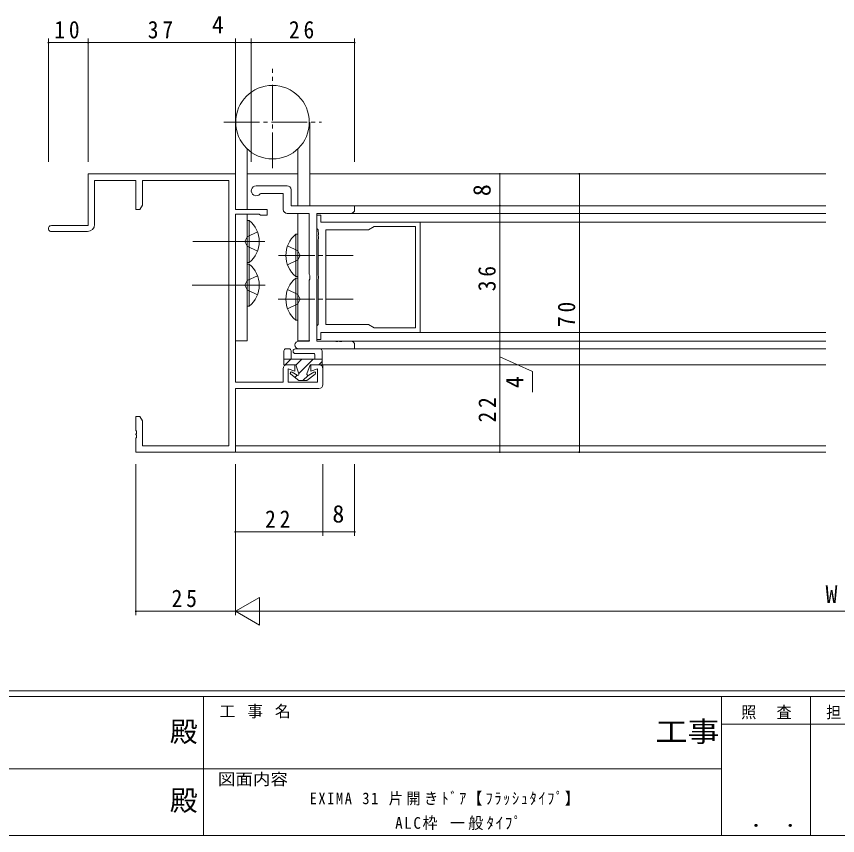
# Model space of a CAD drawing. Units: millimetres on the paper. Extents: x -420 to 373, y -297 to 267.
# Drawn here: x -79.7 to 126.7, y -297 to -91 of the extents above; entities that cross this region are included whole.
import ezdxf
from ezdxf.enums import TextEntityAlignment as Align

# ---------------------------------------------------------------- set-up
doc = ezdxf.new("R2010")
doc.units = ezdxf.units.MM
doc.linetypes.add('CHAIN2', pattern=[12, 9, -1, 1, -1])
doc.linetypes.add('DASHED3', pattern=[4, 3, -1])
for name, color, linetype, lineweight in [('0-1_YKK_ZWAK', 7, 'Continuous', 9), ('0-3_YKK_11', 7, 'Continuous', 9), ('0-4_YKK_12', 2, 'Continuous', 9), ('0-5_YKK_13', 4, 'Continuous', 9), ('0-6_YKK_D', 6, 'Continuous', 9)]:
    doc.layers.add(name, color=color, linetype=linetype, lineweight=lineweight)
doc.layers.add('0-2_USER1', color=3, linetype='Continuous')
doc.styles.add('ＭＳ ゴシック', font='')
doc.styles.get('ＭＳ ゴシック').set_extended_font_data('MS Gothic')

msp = doc.modelspace()

# ---------------------------------------------------------------- linework, layer by layer
at = {"layer": '0-1_YKK_ZWAK'}
for p, q in [((352.3, -260.6), (-417.7, -260.6)), ((314.5, -262), (-417.7, -262)), ((-32.7, -262), (-32.7, -297)), ((97.5, -262), (97.5, -297)), ((119.9, -262), (119.9, -297)), ((165.684, -268.999), (97.5, -268.999)), ((-160.1, -280.199), (-31.3, -280.199)), ((-31.3, -280.199), (97.5, -280.199)), ((-417.7, -297), (314.5, -297))]:
    msp.add_line(p, q, dxfattribs=at)
at = {"layer": '0-3_YKK_11'}
for p, q in [((-61.7, -130.6), (-61.7, -143.6)), ((-24.7, -130.6), (-61.7, -130.6)), ((-24.7, -139.6), (-24.7, -130.6)), ((-60.07, -132.23), (-49.7, -132.23)), ((-60.07, -143.3), (-60.07, -132.23)), ((-49.7, -132.23), (-49.7, -139.6)), ((-48.07, -132.23), (-26.33, -132.23)), ((-48.07, -138.509), (-48.07, -132.23)), ((-26.33, -132.23), (-26.33, -198.97)), ((-19.45, -133.6), (-11.7, -133.6)), ((-18.266, -135.55), (-18.495, -135.656)), ((-12.651, -135.55), (-18.266, -135.55)), ((-12.651, -139.55), (-12.651, -135.55)), ((-10.7, -134.6), (-10.7, -138.6)), ((-49.7, -139.6), (-48.7, -139.6)), ((-48.7, -139.6), (-48.07, -138.509)), ((-16.7, -139.6), (-24.7, -139.6)), ((-16.7, -141), (-16.7, -139.6)), ((-10.7, -138.6), (5.3, -138.6)), ((5.3, -138.6), (5.3, -139.55)), ((-24.7, -140.7), (-18.7, -140.7)), ((-24.7, -182.97), (-24.7, -140.7)), ((-18.7, -140.7), (-18.4, -141)), ((-18.4, -141), (-16.7, -141)), ((-6.151, -140.55), (-11.651, -140.55)), ((-6.151, -155.858), (-6.151, -140.55)), ((4.3, -140.55), (-4.201, -140.55)), ((-4.201, -140.55), (-4.201, -172.65)), ((-4.199, -140.95), (-3.199, -140.95)), ((-4.199, -144.38), (-4.199, -140.95)), ((-3.199, -140.95), (-3.199, -142.75)), ((-61.7, -143.6), (-70.95, -143.6)), ((-3.899, -144.68), (-4.199, -144.38)), ((-3.199, -142.75), (21.801, -142.75)), ((10.238, -143.85), (8.801, -144.68)), ((20.601, -143.85), (10.238, -143.85)), ((20.601, -169.35), (20.601, -143.85)), ((20.601, -169.35), (20.601, -143.85)), ((21.801, -142.75), (21.801, -156.6)), ((-70.95, -145.1), (-61.87, -145.1)), ((-3.899, -145.192), (-3.899, -144.68)), ((-3.779, -145.375), (-3.899, -145.192)), ((-3.899, -146.108), (-3.779, -145.925)), ((-3.899, -146.192), (-3.899, -146.108)), ((-3.779, -146.375), (-3.899, -146.192)), ((-3.779, -145.925), (-3.779, -145.375)), ((-3.779, -146.925), (-3.779, -146.375)), ((-1.969, -144.68), (-1.969, -168.52)), ((8.801, -144.68), (-1.969, -144.68)), ((-3.899, -147.108), (-3.779, -146.925)), ((-3.899, -156.142), (-3.899, -147.108)), ((-5.963, -156.136), (-6.151, -155.858)), ((-5.963, -157.063), (-5.963, -156.136)), ((-3.779, -156.325), (-3.899, -156.142)), ((-3.899, -157.058), (-3.779, -156.875)), ((-3.779, -156.875), (-3.779, -156.325)), ((21.801, -156.6), (21.801, -170.45)), ((-6.151, -157.342), (-5.963, -157.063)), ((-6.151, -172.65), (-6.151, -157.342)), ((-3.899, -168.52), (-3.899, -157.058)), ((-4.199, -168.82), (-3.899, -168.52)), ((-4.199, -172.25), (-4.199, -168.82)), ((-1.969, -168.52), (8.801, -168.52)), ((8.801, -168.52), (10.238, -169.35)), ((-3.199, -170.45), (-3.199, -172.25)), ((21.801, -170.45), (-3.199, -170.45)), ((10.238, -169.35), (20.601, -169.35)), ((-8.725, -172.65), (-6.151, -172.65)), ((-4.201, -172.65), (0.346, -172.65)), ((-3.199, -172.25), (-4.199, -172.25)), ((0.346, -172.65), (0.53, -172.77)), ((0.53, -172.77), (1.079, -172.77)), ((1.079, -172.77), (1.263, -172.65)), ((1.263, -172.65), (1.346, -172.65)), ((1.346, -172.65), (1.53, -172.77)), ((1.53, -172.77), (2.079, -172.77)), ((2.079, -172.77), (2.263, -172.65)), ((2.263, -172.65), (4.3, -172.65)), ((5.3, -174.6), (-8.725, -174.6)), ((5.3, -173.65), (5.3, -174.6)), ((-12.7, -179.6), (-12.7, -182.97)), ((-9.7, -178.6), (-11.7, -178.6)), ((-11.4, -179.6), (-9.7, -180.219)), ((-11.4, -182.97), (-11.4, -179.6)), ((-9.7, -180.219), (-9.7, -178.6)), ((-5.7, -178.6), (-5.7, -180.219)), ((-3.7, -178.6), (-5.7, -178.6)), ((-5.7, -180.219), (-4, -179.6)), ((-4, -179.6), (-4, -182.97)), ((-2.7, -183.6), (-2.7, -179.6)), ((-12.7, -182.97), (-24.7, -182.97)), ((-4, -182.97), (-11.4, -182.97)), ((-24.7, -184.6), (-3.7, -184.6)), ((-24.7, -200.6), (-24.7, -184.6)), ((-49.7, -191.6), (-49.7, -195.142)), ((-48.7, -191.6), (-49.7, -191.6)), ((-48.07, -192.691), (-48.7, -191.6)), ((-48.07, -198.97), (-48.07, -192.691)), ((-49.7, -195.142), (-49.58, -195.325)), ((-49.58, -195.875), (-49.7, -196.058)), ((-49.7, -196.058), (-49.7, -196.142)), ((-49.58, -195.325), (-49.58, -195.875)), ((-49.7, -196.142), (-49.58, -196.325)), ((-49.58, -196.875), (-49.7, -197.058)), ((-49.7, -197.058), (-49.7, -200.6)), ((-49.58, -196.325), (-49.58, -196.875)), ((-26.33, -198.97), (-48.07, -198.97)), ((-49.7, -200.6), (-24.7, -200.6))]:
    msp.add_line(p, q, dxfattribs=at)
for centre, radius, start, end in [((-19.45, -134.85), 1.25, 90.00002, 319.8221), ((-11.7, -134.6), 1, 0, 89.99998), ((-11.651, -139.55), 1, 180, 269.99998), ((4.3, -139.55), 1, 270, 359.99998), ((-70.95, -144.35), 0.75, 89.99998, 270), ((-61.87, -143.3), 1.8, 270, 359.99998), ((-8.725, -173.625), 0.975, 90, 179.99998), ((4.3, -173.65), 1, 0, 89.99998), ((-8.725, -173.625), 0.975, 180.00015, 270.00014), ((-11.7, -179.6), 1, 90, 179.99998), ((-3.7, -179.6), 1, 0, 89.99998), ((-3.7, -183.6), 1, 270, 359.99998)]:
    msp.add_arc(centre, radius, start, end, dxfattribs=at)
at = {"layer": '0-4_YKK_12'}
for p, q in [((-21.7, -130.6), (-9, -130.6)), ((-6, -130.6), (123.8, -130.6)), ((-0.174, -138.6), (123.8, -138.6)), ((-3.901, -140.55), (123.8, -140.55)), ((-2.899, -142.75), (123.8, -142.75)), ((-2.899, -170.45), (123.8, -170.45)), ((-3.901, -172.65), (123.8, -172.65)), ((-0.174, -174.6), (123.8, -174.6)), ((-2.7, -178.6), (123.8, -178.6)), ((-2.7, -178.6), (-2.7, -179.6)), ((-24.7, -198.97), (123.8, -198.97)), ((-25, -200.6), (123.8, -200.6))]:
    msp.add_line(p, q, dxfattribs=at)
at = {"layer": '0-5_YKK_13', "linetype": 'CHAIN2'}
for p, q in [((-15.35, -129.185), (-15.35, -104.197)), ((-27.598, -117.6), (-3.035, -117.6)), ((-17.311, -147.6), (-35.41, -147.6)), ((-34.282, -147.6), (-17.696, -147.6)), ((-13.835, -151.1), (2.985, -151.1)), ((-13.733, -151.1), (4.913, -151.1)), ((-17.205, -158.6), (-35.515, -158.6)), ((-34.282, -158.6), (-17.227, -158.6)), ((-13.89, -162.1), (2.985, -162.1)), ((-13.733, -162.1), (4.913, -162.1))]:
    msp.add_line(p, q, dxfattribs=at)
at = {"layer": '0-5_YKK_13'}
for p, q in [((-24.7, -117.6), (-24.7, -130.9)), ((-6, -117.6), (-6, -138.6)), ((-21.7, -139.6), (-21.7, -124.419)), ((-9, -138.6), (-9, -124.308)), ((-21.7, -172.6), (-21.7, -140.7)), ((-21.192, -142.3), (-21.7, -142.3)), ((-21.7, -142.3), (-21.7, -152.9)), ((-9, -172.6), (-9, -140.55)), ((-9.509, -145.8), (-9, -145.8)), ((-9, -145.8), (-9, -156.4)), ((-21.192, -153.3), (-21.7, -153.3)), ((-21.7, -153.3), (-21.7, -163.9)), ((-9.509, -156.8), (-9, -156.8)), ((-9, -156.8), (-9, -167.4)), ((-24.7, -172.6), (-21.7, -172.6)), ((-9, -172.6), (-6, -172.6)), ((-12.5, -175.1), (-12.5, -178.6)), ((-11.2, -174.6), (-12, -174.6)), ((-10.7, -177.2), (-10.7, -175.1)), ((-9.6, -174.6), (-3.4, -174.6)), ((-2.9, -178.6), (-2.9, -175.1)), ((-2.9, -177.2), (-12.5, -177.2)), ((-12.175, -178.6), (-10.775, -177.2)), ((-4.9, -175.8), (-9.6, -175.8)), ((-9.461, -178.714), (-7.947, -177.2)), ((-8.743, -180.824), (-5.119, -177.2)), ((-4.7, -176), (-4.7, -177.2)), ((-12.5, -178.6), (-9.5, -178.6)), ((-9.5, -178.6), (-8.716, -180.903)), ((-5.9, -178.6), (-6.684, -180.903)), ((-5.9, -178.6), (-2.9, -178.6)), ((-3.69, -178.6), (-2.9, -177.81)), ((-10.787, -180.934), (-8.7, -182.6)), ((-9.16, -181.254), (-10.44, -180.446)), ((-9.711, -181.793), (-9.168, -181.249)), ((-7.69, -182.6), (-6.39, -181.3)), ((-4.613, -180.934), (-6.7, -182.6)), ((-6.24, -181.254), (-4.96, -180.446)), ((-8.7, -182.6), (-6.7, -182.6))]:
    msp.add_line(p, q, dxfattribs=at)
for points in [[(-21.192, -142.3), (-21.192, -152.9), (-21.7, -152.9)], [(-9.509, -145.8), (-9.509, -156.4), (-9, -156.4)], [(-21.192, -153.3), (-21.192, -163.9), (-21.7, -163.9)], [(-9.509, -156.8), (-9.509, -167.4), (-9, -167.4)]]:
    msp.add_lwpolyline(points, dxfattribs=at)
at = {"layer": '0-5_YKK_13', "linetype": 'DASHED3'}
for points in [[(-19.132, -145.2), (-21.706, -146.455), (-22.314, -147.6)], [(-19.132, -150), (-21.706, -148.745), (-22.314, -147.6)], [(-11.568, -148.7), (-8.995, -149.955), (-8.386, -151.1)], [(-11.568, -153.5), (-8.995, -152.245), (-8.386, -151.1)], [(-19.132, -156.2), (-21.706, -157.455), (-22.314, -158.6)], [(-19.132, -161), (-21.706, -159.745), (-22.314, -158.6)], [(-11.568, -159.7), (-8.995, -160.955), (-8.386, -162.1)], [(-11.568, -164.5), (-8.995, -163.245), (-8.386, -162.1)]]:
    msp.add_lwpolyline(points, dxfattribs=at)
at = {"layer": '0-5_YKK_13'}
msp.add_circle((-15.35, -117.6), 9.25, dxfattribs=at)
for centre, radius, start, end in [((-25.584, -147.6), 6.884, 309.65097, 50.34901), ((-5.117, -151.1), 6.884, 129.65097, 230.34901), ((-25.584, -158.6), 6.884, 309.65097, 50.34901), ((-5.117, -162.1), 6.884, 129.65097, 230.34901), ((-12, -175.1), 0.5, 90, 180), ((-11.2, -175.1), 0.5, 0, 90), ((-9.6, -175.2), 0.6, 90, 270), ((-3.4, -175.1), 0.5, 0, 90), ((-4.9, -176), 0.2, 0, 90), ((-10.6, -180.7), 0.3, 57.75244, 231.41034), ((-9, -181), 0.3, 237.75244, 18.79733), ((-6.4, -181), 0.3, 161.20265, 302.24754), ((-4.8, -180.7), 0.3, 308.58965, 122.24754)]:
    msp.add_arc(centre, radius, start, end, dxfattribs=at)
at = {"layer": '0-6_YKK_D'}
for p, q in [((-71.7, -127.6), (-71.7, -96.6)), ((-61.7, -127.6), (-61.7, -96.6)), ((-61.7, -127.6), (-61.7, -96.6)), ((-24.7, -127.6), (-24.7, -96.6)), ((-24.7, -127.6), (-24.7, -96.6)), ((-20.7, -127.6), (-20.7, -96.6)), ((-20.7, -127.6), (-20.7, -96.6)), ((5.3, -127.6), (5.3, -96.6)), ((-61.7, -97.6), (-71.7, -97.6)), ((-61.7, -97.6), (-24.7, -97.6)), ((-24.7, -97.6), (-31.6, -97.6)), ((-20.7, -97.6), (-24.7, -97.6)), ((5.3, -97.6), (-20.7, -97.6)), ((24.801, -130.6), (42.801, -130.6)), ((24.801, -130.6), (62.801, -130.6)), ((41.801, -138.6), (41.801, -130.6)), ((61.801, -130.6), (61.801, -200.6)), ((24.801, -138.6), (42.801, -138.6)), ((24.801, -138.6), (42.801, -138.6)), ((41.801, -174.6), (41.801, -138.6)), ((24.801, -174.6), (42.801, -174.6)), ((24.801, -174.6), (42.801, -174.6)), ((41.801, -178.6), (41.801, -174.6)), ((41.801, -176.6), (50.007, -180.29)), ((24.801, -178.6), (42.801, -178.6)), ((24.801, -178.6), (42.801, -178.6)), ((41.801, -178.6), (41.801, -200.6)), ((50.007, -180.29), (50.007, -185.49)), ((24.801, -200.6), (42.801, -200.6)), ((24.801, -200.6), (62.801, -200.6)), ((-49.7, -203.6), (-49.7, -241.6)), ((-24.7, -203.6), (-24.7, -241.6)), ((-24.7, -203.6), (-24.7, -241.6)), ((-24.7, -203.6), (-24.7, -221.6)), ((-2.7, -203.6), (-2.7, -221.6)), ((-2.7, -203.6), (-2.7, -221.6)), ((5.3, -203.6), (5.3, -221.6)), ((-24.7, -220.6), (-2.7, -220.6)), ((5.3, -220.6), (-2.7, -220.6)), ((-24.7, -240.6), (-18.638, -237.1)), ((-18.638, -244.1), (-18.638, -237.1)), ((-24.7, -240.6), (-49.7, -240.6)), ((-24.7, -240.6), (-12.576, -240.6)), ((-24.7, -240.6), (-18.638, -244.1)), ((-17.7, -240.6), (268.3, -240.6))]:
    msp.add_line(p, q, dxfattribs=at)
for centre, start, end in [((-71.7, -97.6), 0, 180), ((-71.7, -97.6), 180, 0), ((-61.7, -97.6), 0, 180), ((-61.7, -97.6), 0, 180), ((-61.7, -97.6), 180, 0), ((-61.7, -97.6), 180, 0), ((-24.7, -97.6), 0, 180), ((-24.7, -97.6), 0, 180), ((-24.7, -97.6), 180, 0), ((-24.7, -97.6), 180, 0), ((-20.7, -97.6), 0, 180), ((-20.7, -97.6), 0, 180), ((-20.7, -97.6), 180, 0), ((-20.7, -97.6), 180, 0), ((5.3, -97.6), 0, 180), ((5.3, -97.6), 180, 0), ((41.801, -130.6), 90, 270), ((41.801, -130.6), 270, 90), ((61.801, -130.6), 90, 270), ((61.801, -130.6), 270, 90), ((41.801, -138.6), 90, 270), ((41.801, -138.6), 90, 270), ((41.801, -138.6), 270, 90), ((41.801, -138.6), 270, 90), ((41.801, -174.6), 90, 270), ((41.801, -174.6), 90, 270), ((41.801, -174.6), 270, 90), ((41.801, -174.6), 270, 90), ((41.801, -178.6), 90, 270), ((41.801, -178.6), 90, 270), ((41.801, -178.6), 270, 90), ((41.801, -178.6), 270, 90), ((41.801, -200.6), 90, 270), ((41.801, -200.6), 270, 90), ((61.801, -200.6), 90, 270), ((61.801, -200.6), 270, 90), ((-24.7, -220.6), 0, 180), ((-24.7, -220.6), 180, 0), ((-2.7, -220.6), 0, 180), ((-2.7, -220.6), 0, 180), ((-2.7, -220.6), 180, 0), ((-2.7, -220.6), 180, 0), ((5.3, -220.6), 0, 180), ((5.3, -220.6), 180, 0), ((-49.7, -240.6), 0, 180), ((-49.7, -240.6), 180, 0)]:
    msp.add_arc(centre, 0.106, start, end, dxfattribs=at)

# ---------------------------------------------------------------- texts
at = {"layer": '0-1_YKK_ZWAK', "color": 2, "style": 'ＭＳ ゴシック'}
for p in [(-41.182, -274.956), (-41.182, -292.278)]:
    msp.add_text('殿', height=5.132, dxfattribs=at).set_placement(p, align=Align.BOTTOM_LEFT)
at = {"layer": '0-1_YKK_ZWAK', "color": 2, "style": 'ＭＳ ゴシック', "width": 1.15}
msp.add_text('工事', height=5.132, dxfattribs=at).set_placement((80.931, -274.956), align=Align.BOTTOM_LEFT)
at = {"layer": '0-1_YKK_ZWAK', "style": 'ＭＳ ゴシック', "width": 1.1}
msp.add_text('図面内容', height=2.933, dxfattribs=at).set_placement((-29.083, -285.148), align=Align.BOTTOM_LEFT)
at = {"layer": '0-1_YKK_ZWAK', "color": 3, "style": 'ＭＳ ゴシック', "width": 1.15}
msp.add_text(' ． ．', height=3.666, dxfattribs=at).set_placement((101.955, -295.946), align=Align.BOTTOM_LEFT)
at = {"layer": '0-1_YKK_ZWAK', "char_height": 2.933, "attachment_point": 7, "style": 'ＭＳ ゴシック'}
for s, insert in [('\\T1.16;工\\~事\\~名', (-28.688, -267.533)), ('\\T1.17;\\W0.95;照\\~\\~査', (102.489, -267.78)), ('\\T1.17;\\W0.95;担\\~\\~当', (123.855, -267.78))]:
    msp.add_mtext(s, dxfattribs=dict(at, insert=insert))
at = {"layer": '0-2_USER1', "color": 7, "char_height": 2.933, "attachment_point": 7, "style": 'ＭＳ ゴシック'}
for s, insert in [('\\T1.23;\\W0.9;EXIMA\\~31\\~片開きﾄﾞｱ【ﾌﾗｯｼｭﾀｲﾌﾟ】', (-6.023, -289.449)), ('\\T1.21;\\W0.95;ALC枠\\~一般ﾀｲﾌﾟ', (15.478, -295.625))]:
    msp.add_mtext(s, dxfattribs=dict(at, insert=insert))
at = {"layer": '0-6_YKK_D', "color": 3, "style": 'ＭＳ ゴシック'}
for s, p in [('4', (-30.6, -96.6)), ('8', (-0.3, -219.6)), ('W', (123.7, -239.8))]:
    msp.add_text(s, height=4.399, dxfattribs=at).set_placement(p, align=Align.BOTTOM_LEFT)
for s, p in [('8', (40.801, -136.2)), ('4', (49.007, -184.49))]:
    msp.add_text(s, height=4.399, rotation=90, dxfattribs=at).set_placement(p, align=Align.BOTTOM_LEFT)
at = {"layer": '0-6_YKK_D', "color": 3, "char_height": 4.399, "attachment_point": 7, "style": 'ＭＳ ゴシック'}
for s, insert in [('\\T1.36;\\W0.9;10', (-70.22, -96.6)), ('\\T1.36;\\W0.9;37', (-46.72, -96.6)), ('\\T1.36;\\W0.9;26', (-11.221, -96.6)), ('\\T1.36;\\W0.9;22', (-17.22, -219.6)), ('\\T1.36;\\W0.9;25', (-40.72, -239.6))]:
    msp.add_mtext(s, dxfattribs=dict(at, insert=insert))
at = {"layer": '0-6_YKK_D', "color": 3, "char_height": 4.399, "attachment_point": 7, "rotation": 90, "style": 'ＭＳ ゴシック'}
for s, insert in [('\\T1.36;\\W0.9;36', (40.801, -160.12)), ('\\T1.36;\\W0.9;70', (60.801, -169.12)), ('\\T1.36;\\W0.9;22', (40.801, -193.12))]:
    msp.add_mtext(s, dxfattribs=dict(at, insert=insert))

doc.saveas('drawing.dxf')
